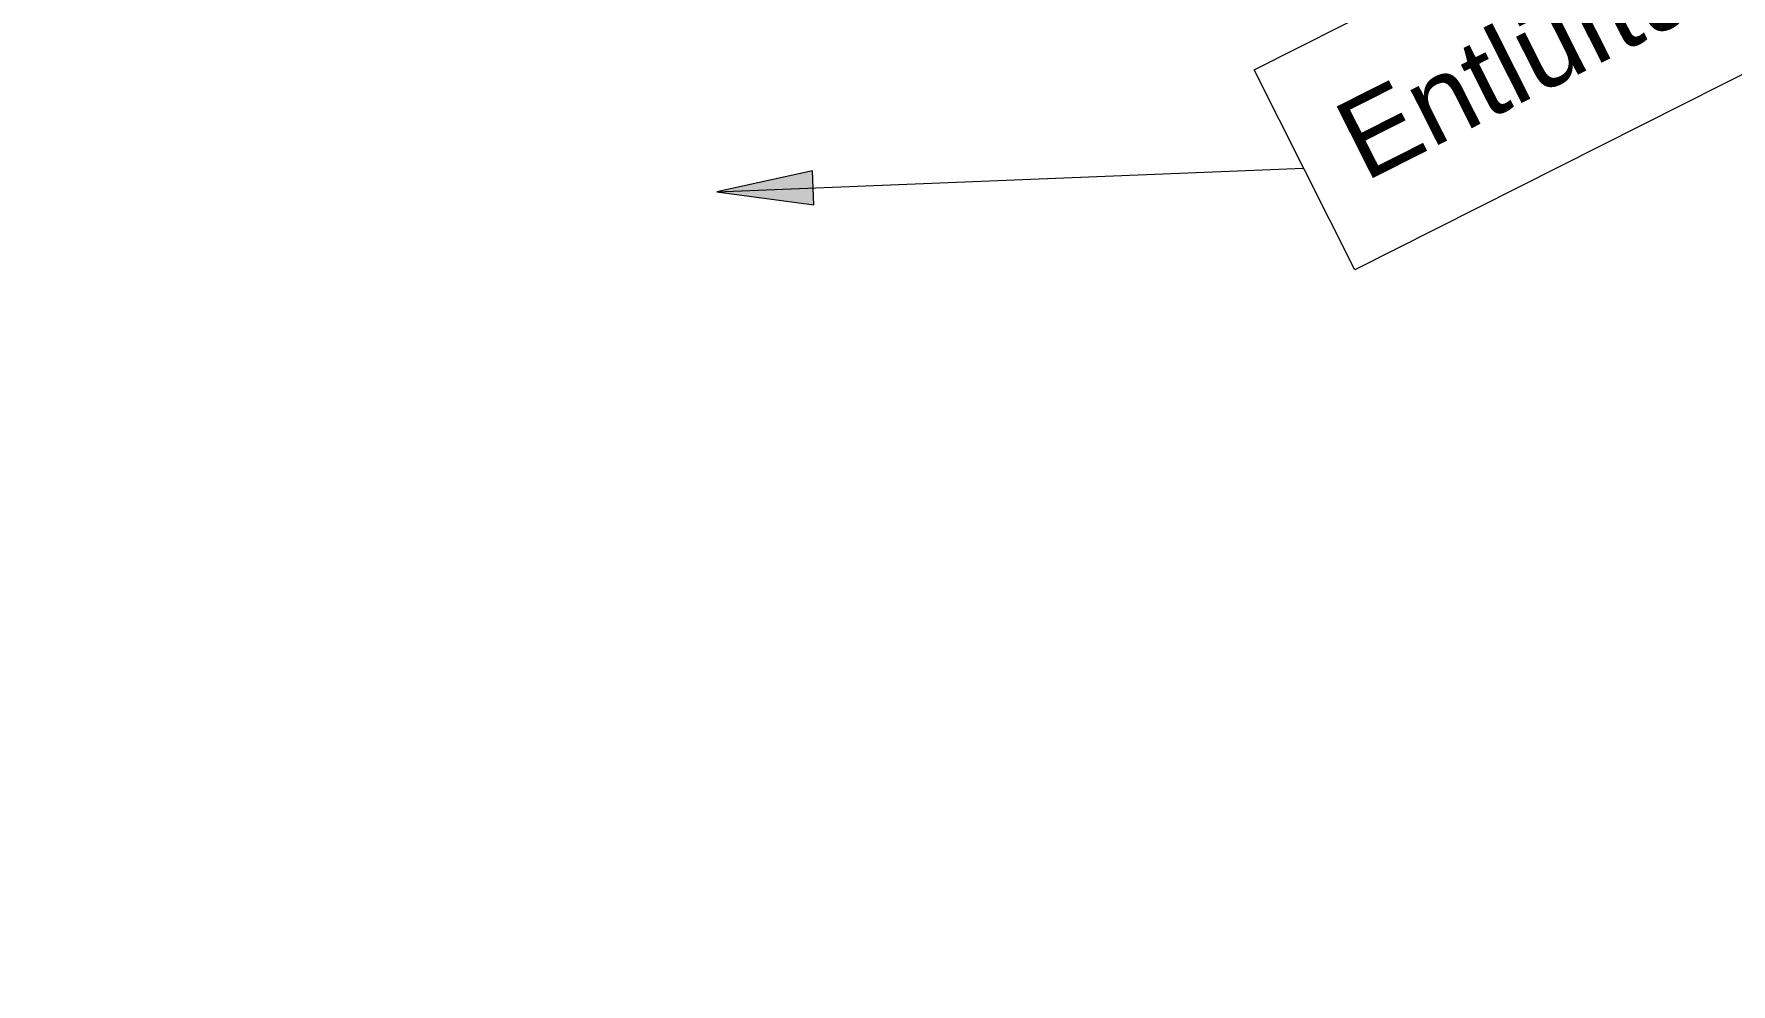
# Model space of a CAD drawing. Header units: metres. Extents: x 2682525 to 2683550, y 1250555 to 1251328.
# Drawn here: x 2683136.786 to 2683139.43, y 1250902.783 to 1250904.263 of the extents above; entities that cross this region are included whole.
import ezdxf

# ---------------------------------------------------------------- set-up
doc = ezdxf.new("R2010")
doc.units = ezdxf.units.M
doc.header["$PDMODE"] = 2
doc.header["$PDSIZE"] = -2
doc.linetypes.add('Verdeckt 0_75', pattern=[1.5, 0.75, -0.75])
for name, color, linetype, lineweight, true_color in [('2458 A U1_dwg-1', 9, 'Continuous', 18, 0x808080), ('_24_200 Materialien-Beton', 9, 'Continuous', 18, 0x808080), ('_24_200 Materialien-Daemmung H', 9, 'Continuous', 18, 0x808080), ('_24_300 Bauteile 3D-Wand Innen', 9, 'Continuous', 18, 0x808080), ('_24_Keine', 9, 'Continuous', 18, 0x808080), ('A-DETL-____-MBND-1', 7, 'Continuous', 18, 0xbf6000), ('A-DETL-____-MBND-3', 7, 'Verdeckt 0_75', 25, 0xbf6000), ('Bemassung', 9, 'Continuous', 18, 0x808080)]:
    doc.layers.add(name, color=color, linetype=linetype, lineweight=lineweight, true_color=true_color)
for name, color, linetype, lineweight in [('A-____-____-DIMS', 7, 'Continuous', 9), ('A-DETL-____-MBND', 7, 'Verdeckt 0_75', 18), ('A-DETL-____-MBND-2', 7, 'Verdeckt 0_75', 25), ('Bemassung-1', 7, 'Continuous', 18), ('G-____-____-DIMS', 7, 'Continuous', 9), ('G-____-____-TEXT', 7, 'Continuous', 9), ('P-PIPE-____-IDEN', 7, 'Continuous', 9)]:
    doc.layers.add(name, color=color, linetype=linetype, lineweight=lineweight)
doc.styles.add('Arial_29', font='arial.ttf', dxfattribs={"width": 0.9, "height": 124.9999999999999})
doc.styles.add('Arial_3', font='arial.ttf', dxfattribs={"height": 125})
doc.styles.add('Arial_31', font='arial.ttf', dxfattribs={"width": 0.9, "height": 200})
doc.styles.add('ISOCP_2', font='isocp___.ttf', dxfattribs={"height": 125.8608217592593})
doc.dimstyles.new('2_0_mm_-_Arial', dxfattribs={"dimscale": 304.8, "dimtxt": 204.051879991394, "dimasz": 0.2460629921259842, "dimexe": 0.3280839895013123, "dimexo": 0.3280840109072179, "dimgap": 0.08202099737532807, "dimtad": 1, "dimdec": 1, "dimlfac": 0.001, "dimrnd": 0.09999999999999999, "dimzin": 0, "dimdsep": 46, "dimtxsty": 'Arial_31', "dimblk1": 'OBLIQUE', "dimblk2": 'OBLIQUE', "dimsah": 1, "dimcen": 0.09, "dimdle": 0.3280839895013123, "dimazin": 0, "dimtfac": 1, "dimtdec": 4, "dimtix": 1, "dimtmove": 0, "dimatfit": 3, "dimfxl": 1, "dimtvp": 1, "dimtfill": 1, "dimtolj": 1, "dimtzin": 0, "dimarcsym": 2})
doc.dimstyles.new('2_0_mm_-_Arial_1', dxfattribs={"dimscale": 304.8, "dimtxt": 204.051879991394, "dimasz": 0.2460629921259842, "dimexe": 0.3280839895013123, "dimexo": 0.3280840109072179, "dimgap": 0.08202099737532807, "dimtad": 1, "dimdec": 1, "dimlfac": 0.001, "dimrnd": 0.09999999999999999, "dimzin": 0, "dimdsep": 46, "dimtxsty": 'Arial_31', "dimblk1": 'OBLIQUE', "dimblk2": 'OBLIQUE', "dimsah": 1, "dimcen": 0.09, "dimdle": 0.3280839895013123, "dimazin": 0, "dimtfac": 1, "dimtdec": 4, "dimtix": 1, "dimtmove": 2, "dimatfit": 3, "dimfxl": 1, "dimtvp": 1, "dimtfill": 1, "dimtolj": 1, "dimtzin": 0, "dimarcsym": 2})
pattern_1 = [(18.233, (0, 0), (18.77292067800844, -56.98752011815572), []), (288.233, (0, 0), (63.31313485127099, 20.85671487326738), [])]
pattern_2 = [(0, (0, 0), (0, -50), [])]

# ---------------------------------------------------------------- blocks, each defined once
blk = doc.blocks.new('2458 A U1_dwg_VW_SLASH-9045485-U01 Bodenplatte')
at = {"layer": 'Bemassung'}
for p, q in [((500.0534143197685, 500.0534143197683), (-500.0534143197683, -500.0534143197685)), ((890.9383564621788, 0), (-999.9999999999999, 0))]:
    blk.add_line(p, q, dxfattribs=at)
blk = doc.blocks.new('2458 A U1_dwg-9041719-U01 Bodenplatte')
at = {"layer": '_24_200 Materialien-Beton'}
h = blk.add_hatch(dxfattribs=at)
h.set_pattern_fill('FP_1', color=256, style=0, pattern_type=2)
h.set_pattern_definition(pattern_1)
h.paths.add_polyline_path([(-19598.89012033912, -22160.57036004064), (-19598.89012033912, -19451.89133933163), (-19848.89012033911, -19451.89133933163), (-19848.89012033911, -22160.57036004064)])
h = blk.add_hatch(dxfattribs=at)
h.set_pattern_fill('FP_1', color=256, style=0, pattern_type=2)
h.set_pattern_definition(pattern_1)
h.paths.add_polyline_path([(-19598.89012033912, -22160.57036004064), (-19598.89012033912, -19451.89133933163), (-19848.89012033911, -19451.89133933163), (-19848.89012033911, -22160.57036004064)])
h = blk.add_hatch(dxfattribs=at)
h.set_pattern_fill('FP_1', color=256, style=0, pattern_type=2)
h.set_pattern_definition(pattern_1)
h.paths.add_polyline_path([(-19848.89012033911, -20535.46579664229), (-19848.89012033911, -20285.46579664229), (-21286.1788900316, -20285.46579664229), (-21536.1788900316, -20535.46579664228), (-19996.145965765, -20535.46579664229)])
h.paths.add_polyline_path([(-21712.95558532821, -20535.46579664228), (-21462.95558532823, -20285.46579664229), (-24054.01496714392, -20285.46579664228), (-24054.01496714392, -20535.46579664227), (-21991.62257390573, -20535.46579664228)])
h = blk.add_hatch(dxfattribs=at)
h.set_pattern_fill('FP_1', color=256, style=0, pattern_type=2)
h.set_pattern_definition(pattern_1)
h.paths.add_polyline_path([(-19848.89012033911, -20535.46579664229), (-19848.89012033911, -20285.46579664229), (-21286.1788900316, -20285.46579664229), (-21536.1788900316, -20535.46579664228), (-19996.145965765, -20535.46579664229)])
h.paths.add_polyline_path([(-21991.62257390573, -20535.46579664228), (-21712.95558532821, -20535.46579664228), (-21462.95558532823, -20285.46579664229), (-24054.01496714392, -20285.46579664228), (-24054.01496714392, -20535.46579664227), (-22490.48717840575, -20535.46579664227)])
at = {"layer": '_24_200 Materialien-Daemmung H'}
h = blk.add_hatch(dxfattribs=at)
h.set_pattern_fill('FP_11', color=256, style=0, pattern_type=2)
h.set_pattern_definition(pattern_2)
h.paths.add_polyline_path([(-19848.89012033911, -20285.4657966423), (-19848.89012033911, -19451.89133933163), (-20038.89012033911, -19451.89133933163), (-20038.89012033911, -20285.46579664229), (-19996.145965765, -20285.46579664229)])
h = blk.add_hatch(dxfattribs=at)
h.set_pattern_fill('FP_11', color=256, style=0, pattern_type=2)
h.set_pattern_definition(pattern_2)
h.paths.add_polyline_path([(-19848.89012033911, -20285.4657966423), (-19848.89012033911, -19451.89133933163), (-20038.89012033911, -19451.89133933163), (-20038.89012033911, -20285.46579664229), (-19996.145965765, -20285.46579664229)])
h = blk.add_hatch(dxfattribs=at)
h.set_pattern_fill('FP_11', color=256, style=0, pattern_type=2)
h.set_pattern_definition(pattern_2)
h.paths.add_polyline_path([(-19996.145965765, -22160.57036004064), (-19848.89012033911, -22160.57036004064), (-19848.89012033911, -20535.46579664229), (-20038.89012033911, -20535.46579664227), (-20038.89012033912, -22160.57036004064)])
h = blk.add_hatch(dxfattribs=at)
h.set_pattern_fill('FP_11', color=256, style=0, pattern_type=2)
h.set_pattern_definition(pattern_2)
h.paths.add_polyline_path([(-19996.145965765, -22160.57036004064), (-19848.89012033911, -22160.57036004064), (-19848.89012033911, -20535.46579664229), (-20038.89012033911, -20535.46579664227), (-20038.89012033912, -22160.57036004064)])
at = {"layer": '_24_200 Materialien-Beton', "flags": 128}
for points in [[(-19848.89012033911, -22160.57036004064), (-19848.89012033911, -20535.46579664229), (-19848.89012033911, -20285.46579664229), (-19848.89012033911, -19451.89133933163), (-19848.89012033911, -19351.47727060682), (-19848.89012033911, -19451.89133933163), (-19848.89012033911, -20285.46579664229), (-19848.89012033911, -20535.46579664228), (-19848.89012033911, -20285.46579664229), (-20038.89012033912, -20285.46579664229), (-21286.17889003164, -20285.46579664229)], [(-21286.17889003164, -20285.46579664229), (-20038.89012033912, -20285.46579664229), (-19848.89012033911, -20285.46579664229), (-19848.89012033911, -20535.46579664228), (-19848.89012033911, -22160.57036004064)], [(-23114.01496714837, -20697.07744892974), (-23114.01496714837, -20535.46579664228), (-21712.95558532825, -20535.46579664228)], [(-21712.95558532825, -20535.46579664228), (-23114.01496714835, -20535.46579664228), (-23114.01496714835, -20697.07744892973)]]:
    blk.add_lwpolyline(points, dxfattribs=at)
for points in [[(-19598.89012033909, -22160.57036004062), (-19598.89012033909, -19451.89133933161), (-19598.89012033909, -19351.4772706068), (-19598.89012033909, -19451.89133933161)], [(-21462.95558532827, -20285.46579664229), (-24054.01496714392, -20285.46579664229)], [(-21536.17889003161, -20535.46579664228), (-20038.89012033912, -20535.46579664228), (-19848.89012033911, -20535.46579664228), (-20038.89012033912, -20535.46579664228)]]:
    blk.add_lwpolyline(points, close=True, dxfattribs=at)
at = {"layer": '_24_200 Materialien-Daemmung H', "flags": 128}
for points in [[(-20038.89012033909, -20285.46579664227), (-20038.89012033909, -19451.8913393316), (-20038.89012033909, -19351.4772706068), (-20038.89012033909, -19451.8913393316)], [(-19848.89012033909, -20285.46579664227), (-19848.89012033909, -19451.89133933161), (-19848.89012033909, -19351.4772706068), (-19848.89012033909, -19451.89133933161)], [(-20038.8901203391, -22160.57036004061), (-20038.8901203391, -20535.46579664227)], [(-19848.89012033909, -22160.57036004062), (-19848.89012033909, -20535.46579664227)]]:
    blk.add_lwpolyline(points, close=True, dxfattribs=at)
at = {"layer": '_24_300 Bauteile 3D-Wand Innen'}
blk.add_line((-21286.17889003164, -20285.46579664229), (-20038.89012033912, -20285.46579664229), dxfattribs=at)
at = {"layer": '_24_300 Bauteile 3D-Wand Innen', "flags": 128}
for points in [[(-20038.89012033912, -20285.46579664229), (-20038.89012033912, -19451.89133933163), (-20038.89012033912, -19351.47727060682), (-20038.89012033912, -19451.89133933163), (-20038.89012033912, -20285.46579664229), (-21286.17889003164, -20285.46579664229)], [(-23114.01496714835, -20697.07744892973), (-23114.01496714835, -20535.46579664228), (-21712.95558532825, -20535.46579664228)], [(-21712.95558532825, -20535.46579664228), (-23114.01496714835, -20535.46579664228), (-23114.01496714835, -20697.07744892973)]]:
    blk.add_lwpolyline(points, dxfattribs=at)
for points in [[(-19598.89012033909, -22160.57036004062), (-19598.89012033909, -19451.89133933161), (-19598.89012033909, -19351.4772706068), (-19598.89012033909, -19451.89133933161)], [(-21462.95558532825, -20285.46579664229), (-24054.01496714392, -20285.46579664229)], [(-21536.17889003161, -20535.46579664228), (-20038.89012033912, -20535.46579664228)], [(-20038.8901203391, -22160.57036004061), (-20038.8901203391, -20535.46579664227)]]:
    blk.add_lwpolyline(points, close=True, dxfattribs=at)
at = {"layer": '_24_Keine', "flags": 128}
blk.add_lwpolyline([(-19598.89012033909, -22060.98442876543), (-18623.89012040837, -19451.6843049692), (-17648.89012047764, -22060.98442876543)], dxfattribs=at)
blk.add_lwpolyline([(-19598.89012033909, -22060.98442876543), (-18623.89012040837, -19451.6843049692), (-17648.89012047764, -22060.98442876543)], dxfattribs=at)
at = {"layer": 'Bemassung', "flags": 128}
for points in [[(-20562.3962802546, -20006.22308269876), (-20562.3962802546, -19463.71848154432)], [(-20038.8901203391, -19688.68927957525), (-20038.8901203391, -20157.14214338822), (-20038.8901203391, -19688.68927957525), (-20038.8901203391, -20157.14214338822)], [(-20263.3725422141, -19788.68927957524), (-20151.1313312766, -19788.68927957524), (-23941.7737562064, -19788.68927957524), (-20151.1313312766, -19788.68927957524)], [(-20562.3962802546, -20131.22308269875), (-20562.3962802546, -20173.2245857048)], [(-20562.3962802546, -20131.22308269875), (-20562.3962802546, -20173.2245857048)], [(-20662.39628025455, -20285.46579664227), (-19851.8901203391, -20285.46579664227), (-20662.39628025455, -20285.46579664227), (-19851.8901203391, -20285.46579664227)], [(-20562.39628025457, -20285.46579664227), (-20562.39628025457, -20535.46579664227)], [(-20662.39628025455, -20535.46579664227), (-20223.18383500702, -20535.46579664227), (-20662.39628025455, -20535.46579664227), (-20223.18383500702, -20535.46579664227)], [(-20562.39628025457, -20647.70700757977), (-20562.39628025457, -22048.32914910312), (-20562.39628025457, -20647.70700757977), (-20562.39628025457, -20759.94821851727)], [(-19598.89012033909, -21440.46579666865), (-19598.89012033909, -21106.43654625747), (-19598.89012033909, -21440.46579666865), (-19598.89012033909, -21106.43654625747)], [(-20038.8901203391, -21440.46579666865), (-20038.8901203391, -21194.44622922793), (-20038.8901203391, -21440.46579666865), (-20038.8901203391, -21194.44622922793)], [(-19848.8901203391, -21440.46579666865), (-19848.8901203391, -21294.44622922794), (-19848.8901203391, -21440.46579666865), (-19848.8901203391, -21294.44622922794)], [(-20073.3725422141, -21340.46579666868), (-19961.1313312766, -21340.46579666868)], [(-19848.8901203391, -21340.46579666868), (-19598.89012033909, -21340.46579666868), (-19848.8901203391, -21340.46579666868), (-20038.8901203391, -21340.46579666868)], [(-19624.4076984641, -21340.46579666868), (-19736.6489094016, -21340.46579666868)], [(-17873.37254235266, -21340.46579666868), (-17761.13133141516, -21340.46579666868), (-19486.64890940159, -21340.46579666868), (-19374.4076984641, -21340.46579666868), (-19486.64890940159, -21340.46579666868), (-17761.13133141516, -21340.46579666868)]]:
    blk.add_lwpolyline(points, close=True, dxfattribs=at)
for points in [[(-20263.37254221413, -21340.46579666869), (-20151.13133127662, -21340.46579666869), (-21410.144788014, -21340.46579666869)], [(-21410.144788014, -21340.46579666869), (-20151.13133127662, -21340.46579666869), (-20263.37254221413, -21340.46579666869)]]:
    blk.add_lwpolyline(points, dxfattribs=at)
at = {"xscale": 0.1122412109375, "yscale": 0.1122412109375, "zscale": 0.1122412109375}
for p, rotation in [((-20562.39628025457, -20285.46579664227), 270), ((-20562.39628025457, -20285.46579664227), 270), ((-20562.39628025457, -20285.46579664227), 270), ((-20562.39628025457, -20285.46579664227), 270), ((-20562.39628025457, -20535.46579664227), 90), ((-20562.39628025457, -20535.46579664227), 90), ((-20562.39628025457, -20535.46579664227), 90), ((-20562.39628025457, -20535.46579664227), 90), ((-19848.8901203391, -21340.46579666868), 180), ((-19848.8901203391, -21340.46579666868), 180), ((-19598.89012033909, -21340.46579666868), 180), ((-19598.89012033909, -21340.46579666868), 180), ((-19598.89012033909, -21340.46579666868), 180), ((-19598.89012033909, -21340.46579666868), 180)]:
    blk.add_blockref('2458 A U1_dwg_VW_SLASH-9045485-U01 Bodenplatte', p, dxfattribs=dict(at, rotation=rotation))
for p in [(-20038.8901203391, -21340.46579666868), (-20038.8901203391, -21340.46579666868), (-20038.8901203391, -21340.46579666868), (-20038.8901203391, -21340.46579666868), (-19848.8901203391, -21340.46579666868), (-19848.8901203391, -21340.46579666868)]:
    blk.add_blockref('2458 A U1_dwg_VW_SLASH-9045485-U01 Bodenplatte', p, dxfattribs=at)
at = {"layer": 'Bemassung-1', "char_height": 125.8608217592593, "rotation": 90, "line_spacing_factor": 1.478621465017729, "style": 'ISOCP_2'}
for s, insert, width, attachment_point in [('5', (-20599.15850728626, -19930.66157988464), 118.4236817761332, 1), ('5', (-20599.15850728626, -19930.66157988464), 118.4236817761332, 1), ('93', (-20452.62055052369, -20147.44471592069), 236.8473635522664, 1), ('93', (-20452.62055052369, -20147.44471592069), 236.8473635522664, 1), ('25', (-20669.42955622229, -20410.46579664226), 236.8473635522664, 2), ('25', (-20669.42955622229, -20410.46579664226), 236.8473635522664, 2), ('5', (-20599.15850728625, -20984.4747018355), 118.4236817761332, 1), ('5', (-20599.15850728625, -20984.4747018355), 118.4236817761332, 1), ('1.62', (-20452.62055052369, -21325.27641109463), 372.1887141535614, 1), ('1.62', (-20452.62055052369, -21325.27641109463), 372.1887141535614, 1)]:
    blk.add_mtext(s, dxfattribs=dict(at, insert=insert, width=width, attachment_point=attachment_point))
at = {"layer": 'Bemassung-1', "char_height": 125.8608217592593, "attachment_point": 2, "line_spacing_factor": 1.478621465017729, "style": 'ISOCP_2'}
for s, insert, width in [('19', (-19943.8901203391, -21233.43252070096), 203.0120259019426), ('19', (-19943.8901203391, -21233.43252070096), 203.0120259019426), ('25', (-19723.8901203391, -21233.43252070096), 236.8473635522664), ('25', (-19723.8901203391, -21233.43252070096), 236.8473635522664)]:
    blk.add_mtext(s, dxfattribs=dict(at, insert=insert, width=width))
blk = doc.blocks.new('PE-HD_Bogen - Standard-V63-U01 Bodenplatte')
at = {"layer": 'A-DETL-____-MBND-3'}
for points in [[(-21131.90554811201, -20131.29702517402), (-21132.14927064805, -20123.1066367802), (-21132.73782661038, -20085.39872551564), (-21132.42437673081, -20024.89645546176), (-21132.167198835, -20006.30730523648), (-21164.14098239334, -20010.51662477304), (-21195.59273534076, -20023.92447898706), (-21220.6005078064, -20043.1137507603), (-21219.41837692152, -20044.75380501929), (-21208.54259812795, -20056.42565510818), (-21177.66487616351, -20087.83137359142), (-21138.77439663755, -20125.85085381747), (-21132.04734663506, -20131.22093900563)], [(-21131.52303029313, -20131.22093900563), (-21091.35214576843, -20131.22040904269), (-21091.82116611875, -20126.06976017258), (-21092.33162701703, -20106.64875437437), (-21092.58086741573, -20060.88940515723), (-21091.97661471856, -20014.59649496222), (-21091.97661471844, -20006.22522639189), (-21131.54373198023, -20006.22522639189), (-21131.86682731046, -20008.48876576361), (-21132.42437673081, -20024.89645546176), (-21132.76116935071, -20077.06559548285), (-21132.14927064805, -20123.1066367802), (-21131.69002336223, -20130.19175948483)], [(-21160.64254125382, -20159.92641622459), (-21132.51866695069, -20131.29702517402), (-21135.06581820058, -20129.22535275263), (-21146.05509266463, -20118.9338622586), (-21183.18239367627, -20082.28285793778), (-21215.30564847981, -20049.29424769012), (-21220.6005078064, -20043.1137507603), (-21249.00903598902, -20071.53226524455), (-21245.71003924483, -20075.50814916501), (-21232.3382647095, -20089.60182442585), (-21200.15775815042, -20122.13481013707), (-21166.99148040145, -20154.44156967611), (-21161.52828795794, -20159.26194593314)]]:
    blk.add_hatch(color=256, dxfattribs=at).paths.add_polyline_path(points)
at = {"layer": 'A-DETL-____-MBND-2'}
for p, q in [((-21091.35173968096, -20006.22308269876), (-21131.53338113668, -20006.22308269875)), ((-21220.609342778, -20043.11955409202), (-21249.02205393052, -20071.53226524456)), ((-21157.82452373638, -20068.72308269874), (-21204.82788010635, -20115.72643906869)), ((-21157.82452373638, -20068.72308269874), (-21091.35173968093, -20068.72308269874)), ((-21160.63370628221, -20159.92061289287), (-21132.22099512968, -20131.50790174033)), ((-21132.22099512967, -20131.50790174033), (-21131.90554811201, -20131.29702517403)), ((-21131.90554811201, -20131.29702517403), (-21131.53338113668, -20131.22308269875)), ((-21131.53338113668, -20131.22308269875), (-21091.35173968096, -20131.22308269876))]:
    blk.add_line(p, q, dxfattribs=at)
at = {"layer": 'A-DETL-____-MBND-2', "flags": 128}
for points in [[(-21131.53338113668, -20006.22308269875), (-21163.45113961291, -20010.33359674928), (-21179.74097715711, -20015.81208360989)], [(-21179.74097715711, -20015.81208360989), (-21207.6560786123, -20031.82422552743), (-21220.60934277801, -20043.11955409202)]]:
    blk.add_lwpolyline(points, dxfattribs=at)
at = {"layer": 'A-DETL-____-MBND-2'}
for centre, major_axis, ratio, start_param, end_param in [((-21091.35173968093, -20068.72308269874), (0, 62.500000000004), 0.01999600119960035, 0.008282425493716605, 3.149875079086415), ((-21091.35173968093, -20068.72308269874), (0, 62.50000000000039), 0.01999600119966019, 3.14987507908639, 6.291467732673278), ((-21204.82788010635, -20115.72643906869), (-44.19417382415765, 44.19417382416118), 0.01999600119962376, 6.274902881684272, 9.416495535272007), ((-21204.82788010635, -20115.72643906869), (-44.19417382415769, 44.19417382415754), 0.01999600119958307, 3.133310228090323, 6.274902881682174)]:
    blk.add_ellipse(centre, major_axis=major_axis, ratio=ratio, start_param=start_param, end_param=end_param, dxfattribs=at)
blk = doc.blocks.new('PE-HD_Bogen - Standard-8891860-U01 Bodenplatte')
at = {"layer": 'A-DETL-____-MBND-3'}
for points in [[(-115857.7261167822, -23118.71202723044), (-115854.4839618914, -23118.33486167882), (-115835.1819689694, -23117.76328991094), (-115795.2261167822, -23117.46227715548), (-115795.2261167822, -23076.66192157127), (-115849.3527045188, -23077.28679660875), (-115857.7261167822, -23077.91167164623), (-115857.7261167822, -23118.38856810943)], [(-115732.7261167822, -23118.71202723044), (-115733.0767554525, -23077.85841499407), (-115734.8557526392, -23077.58821252521), (-115751.0319429581, -23077.02796489343), (-115795.2261167822, -23076.66192157127), (-115794.9244287137, -23117.46307135641), (-115741.0995290457, -23118.08715219296), (-115732.9256165178, -23118.6817262713)], [(-115857.7261167822, -23162.34356175962), (-115855.5964809253, -23150.90526789136), (-115849.3527045188, -23140.24647484754), (-115839.4202906064, -23131.09356175962), (-115824.5981658252, -23123.52024542804), (-115811.4023071011, -23119.65526789135), (-115795.2261167822, -23117.83418286759), (-115795.2261167822, -23117.46227715548), (-115849.3527045188, -23118.08715219296), (-115857.7261167822, -23118.71202723044), (-115857.5954848082, -23152.92626210179)], [(-115857.7261167822, -23191.19953933277), (-115854.8248238856, -23178.44394449932), (-115849.3527045188, -23169.10245242069), (-115839.4202906064, -23159.94953933277), (-115826.4761167822, -23152.92626210178), (-115811.4023071011, -23148.51124546451), (-115795.2261167822, -23147.00536550862), (-115795.52780485, -23118.17747279385), (-115811.4023071011, -23119.65526789135), (-115826.4761167822, -23124.07028452863), (-115839.4202906064, -23131.09356175962), (-115849.3527045188, -23140.24647484754), (-115855.5964809253, -23150.90526789136), (-115857.7261167822, -23162.34356175962), (-115857.7261167822, -23183.39676127737)], [(-115732.7261167822, -23162.34356175962), (-115732.7261167822, -23118.71202723044), (-115734.8557526392, -23118.38856810941), (-115755.270264552, -23117.7632899116), (-115795.2261167822, -23117.50486135663), (-115795.2261167822, -23118.14938793546), (-115779.0231565194, -23119.66310862641), (-115763.9761167822, -23124.07028452863), (-115751.0319429581, -23131.09356175962), (-115741.0995290457, -23140.24647484754), (-115734.8557526392, -23150.90526789136)], [(-115732.7261167822, -23191.19953933276), (-115732.9015540192, -23161.40128673857), (-115734.8557526392, -23150.90526789136), (-115741.0995290457, -23140.24647484754), (-115751.0319429581, -23131.09356175962), (-115763.9761167822, -23124.07028452863), (-115781.6748455078, -23119.41090794647), (-115795.2261167822, -23118.14938793546), (-115795.2261167822, -23147.00536550862), (-115779.0231565194, -23148.51908619956), (-115763.9761167822, -23152.92626210178), (-115751.0319429581, -23159.94953933277), (-115741.0995290457, -23169.10245242069), (-115734.8215503138, -23179.94494646996)]]:
    blk.add_hatch(color=256, dxfattribs=at).paths.add_polyline_path(points)
at = {"layer": 'A-DETL-____-MBND-2'}
for p, q in [((-115857.7261167822, -23077.91167164623), (-115857.7261167822, -23118.71202723044)), ((-115795.2261167821, -23144.26867144041), (-115795.2261167821, -23077.91167164622)), ((-115732.7261167822, -23118.71202723044), (-115732.7261167822, -23077.91167164623)), ((-115795.2261167821, -23144.26867144041), (-115795.2261167821, -23191.19953933275)), ((-115857.7261167822, -23162.34356175962), (-115857.7261167822, -23191.19953933278)), ((-115732.7261167822, -23191.19953933277), (-115732.7261167822, -23162.34356175962))]:
    blk.add_line(p, q, dxfattribs=at)
at = {"layer": 'A-DETL-____-MBND-2', "flags": 128}
for points in [[(-115857.7261167822, -23162.34356175962), (-115857.7261167822, -23143.60108873442), (-115857.7261167822, -23121.49003060465), (-115857.7261167822, -23118.71202723044)], [(-115732.7261167822, -23118.71202723044), (-115732.7261167822, -23141.0430616328), (-115732.7261167822, -23160.33491937035), (-115732.7261167822, -23162.34356175962)]]:
    blk.add_lwpolyline(points, dxfattribs=at)
at = {"layer": 'A-DETL-____-MBND-2'}
for centre, ratio, start_param, end_param in [((-115795.2261167821, -23077.91167164622), 0.01999600119952811, 1.570796326794897, 4.712388980384683), ((-115795.2261167821, -23077.91167164622), 0.01999600119958632, 4.712388980384683, 7.853981633974483), ((-115795.2261167821, -23191.19953933275), 0.7071067811864777, 1.570796326794897, 4.712388980384683), ((-115795.2261167821, -23191.19953933275), 0.7071067811863613, 4.712388980384683, 7.853981633974483)]:
    blk.add_ellipse(centre, major_axis=(62.5, 0), ratio=ratio, start_param=start_param, end_param=end_param, dxfattribs=at)
blk = doc.blocks.new('PE-HD_Bogen - Standard-V27-U01 Bodenplatte')
at = {"layer": 'A-DETL-____-MBND-3'}
for points in [[(-78764.21109640122, -27957.93567510608), (-78762.32552794788, -27940.46314716999), (-78758.29019980798, -27926.68567510609), (-78750.5771969113, -27912.99303565884), (-78742.11400948899, -27903.80908736956), (-78731.45521644512, -27897.56531096302), (-78720.01692257679, -27895.43567510609), (-78748.43166283132, -27895.43567510609), (-78759.86995669968, -27897.56531096302), (-78771.28926875327, -27904.63437539756), (-78779.68166283153, -27913.74150128193), (-78786.70494006257, -27926.68567510609), (-78791.11995669987, -27941.75948478718), (-78792.62583665574, -27957.93567510608)], [(-78731.45521644507, -28020.43567510608), (-78720.99709181752, -28020.25318254338), (-78732.66820318239, -28017.59548806943), (-78742.11400948899, -28012.06226284262), (-78751.26692257696, -28002.12984893024), (-78758.29019980798, -27989.18567510609), (-78762.82499181615, -27972.82523617772), (-78764.21109640122, -27957.93567510608), (-78792.62583665574, -27957.93567510608), (-78790.50513323498, -27976.21100403725), (-78786.70494006257, -27989.18567510609), (-78779.68166283153, -28002.12984893024), (-78770.52874974352, -28012.06226284262), (-78759.85717266628, -28018.30841944118), (-78745.61237700653, -28020.43567510608), (-78732.66820318237, -28020.43567510608)], [(-78701.41820318237, -28020.43567510608), (-78717.59439350132, -28018.30603924915), (-78732.66820318242, -28012.06226284262), (-78745.61237700652, -28002.12984893024), (-78755.54479091892, -27989.18567510609), (-78761.964009784, -27972.82523617772), (-78763.91820318266, -27961.08193947328), (-78762.70521644532, -27974.11186542499), (-78758.29019980798, -27989.18567510609), (-78750.57719695481, -28002.87831450614), (-78742.11400948899, -28012.06226284262), (-78729.96718929199, -28018.58308720909), (-78717.59439350132, -28020.36952312541), (-78707.96670999477, -28020.25318254338)]]:
    blk.add_hatch(color=256, dxfattribs=at).paths.add_polyline_path(points)
h = blk.add_hatch(color=256, dxfattribs=at)
h.paths.add_polyline_path([(-78763.99432364985, -27957.93567510608), (-78761.78856732546, -27941.75948478718), (-78755.54479091892, -27926.68567510609), (-78745.61237700652, -27913.74150128193), (-78731.45521644512, -27903.306651812), (-78717.59439350132, -27897.56531096302), (-78701.41820318237, -27895.43567510609), (-78724.40732639164, -27896.25310133225), (-78732.66820318239, -27898.27586214274), (-78742.11400948899, -27903.80908736956), (-78751.26692257696, -27913.74150128193), (-78758.29019980798, -27926.68567510609), (-78762.70521644532, -27941.75948478718), (-78764.21109640122, -27957.93567510608)])
h.paths.add_polyline_path([(-78685.24201286348, -27897.56531096302), (-78691.59001680005, -27896.42557473097), (-78701.41820318237, -27895.43567510609)])
at = {"layer": 'A-DETL-____-MBND-2'}
for p, q in [((-78720.01692257685, -27895.43567510609), (-78748.43166283141, -27895.43567510609)), ((-78701.41820318213, -27957.93567510606), (-78748.43166283122, -27957.93567510606)), ((-78748.43166283141, -28020.43567510608), (-78720.01692257685, -28020.43567510608))]:
    blk.add_line(p, q, dxfattribs=at)
at = {"layer": 'A-DETL-____-MBND-2', "flags": 128}
for points in [[(-78763.9182031824, -27957.93567510608), (-78759.83032672094, -27935.70340523273), (-78748.10144082332, -27916.37938408579), (-78730.26582506028, -27902.4914264233), (-78708.65659283506, -27895.85624441249), (-78701.4182031824, -27895.43567510609)], [(-78720.01692257689, -27895.43567510609), (-78707.05658562828, -27895.43567510609), (-78701.54734454596, -27895.43567510609), (-78701.41820318237, -27895.43567510609)], [(-78701.4182031824, -27895.43567510609), (-78679.18593330916, -27899.52355156757), (-78659.86191216226, -27911.25243746519), (-78645.97395449968, -27929.08805322834), (-78639.33877248893, -27950.69728545371), (-78638.91820318253, -27957.93567510608)], [(-78701.4182031824, -28020.43567510608), (-78723.6504730559, -28016.3477986446), (-78742.97449420278, -28004.61891274698), (-78756.86245186518, -27986.78329698383), (-78763.497633876, -27965.17406475846), (-78763.9182031824, -27957.93567510608)], [(-78638.91820318253, -27957.93567510608), (-78643.00607964396, -27980.16794497945), (-78654.73496554159, -27999.49196612638), (-78672.57058130478, -28013.37992378887), (-78694.1798135303, -28020.01510579968), (-78701.4182031824, -28020.43567510608)], [(-78701.41820318237, -28020.43567510608), (-78705.50679081182, -28020.43567510608), (-78717.24604822554, -28020.43567510608), (-78720.01692257689, -28020.43567510608)]]:
    blk.add_lwpolyline(points, dxfattribs=at)
at = {"layer": 'A-DETL-____-MBND-2'}
for radius, start, end in [(62.5, 0, 180), (62.50000000001455, 180, 0)]:
    blk.add_arc((-78701.41820318253, -27957.93567510606), radius, start, end, dxfattribs=at)
for major_axis, ratio, start_param, end_param in [((0, 62.49999999999635), 0.7071067811910009, 4.712388980384685, 7.853981633974485), ((0, 62.5), 0.7071067811909597, 1.570796326794898, 4.712388980384685)]:
    blk.add_ellipse((-78748.43166283122, -27957.93567510606), major_axis=major_axis, ratio=ratio, start_param=start_param, end_param=end_param, dxfattribs=at)
blk = doc.blocks.new('_Oblique')
at = {"color": 0, "linetype": 'ByBlock', "lineweight": -2}
blk.add_line((-0.5, -0.5), (0.5, 0.5), dxfattribs=at)
blk = doc.blocks.new('*D1807')
at = {"layer": 'A-____-____-DIMS', "color": 0, "lineweight": -2, "transparency": 16777216}
for p, q in [((2683068.897622096, 1250867.009540824), (2683135.861756529, 1250900.785341326)), ((2683053.688199543, 1250859.338114525), (2683068.897622096, 1250867.009540824)), ((2683053.688199543, 1250859.338114525), (2682986.72406511, 1250825.562314023)), ((2683113.74310552, 1250778.098576879), (2683113.932022766, 1250777.724028246)), ((2683098.698719751, 1250770.099947516), (2683098.722600213, 1250770.052601948))]:
    blk.add_line(p, q, dxfattribs=at)
at = {"layer": 'A-____-____-DIMS', "color": 0, "lineweight": -2, "transparency": 16777216, "xscale": 74.99999999999999, "yscale": 74.99999999999999, "zscale": 74.99999999999999}
for p, rotation in [((2683068.897622096, 1250867.009540824), 206.7657572042305), ((2683053.688199543, 1250859.338114525), 26.76575720423048)]:
    blk.add_blockref('_Oblique', p, dxfattribs=dict(at, rotation=rotation))
at = {"layer": 'A-____-____-DIMS', "color": 0, "transparency": 16777216, "insert": (2683004.047613651, 1250976.668747653), "char_height": 200, "width": 911.641014607705, "attachment_point": 5, "rotation": 26.76575720423047, "style": 'Arial_31', "bg_fill": 3, "box_fill_scale": 1.1, "bg_fill_color": 256, "bg_fill_true_color": 13158600, "bg_fill_transparency": 0}
blk.add_mtext('\\A1;0.0', dxfattribs=at)
at = {"layer": 'Defpoints', "color": 0, "transparency": 16777216}
for p in [(2683068.708701911, 1250867.384095282), (2683068.897622096, 1250867.009540824), (2683053.664316143, 1250859.385465919)]:
    blk.add_point(p, dxfattribs=at)
blk = doc.blocks.new('*D1808')
at = {"layer": 'A-____-____-DIMS', "color": 0, "lineweight": -2, "transparency": 16777216}
for p, q in [((2683101.306229421, 1250883.356000871), (2683168.270363854, 1250917.131801374)), ((2683068.897622741, 1250867.009539544), (2683001.933488308, 1250833.233739042)), ((2683146.196746825, 1250794.355752247), (2683146.340630091, 1250794.070488293)), ((2683113.74310552, 1250778.098576879), (2683113.932023411, 1250777.724026967))]:
    blk.add_line(p, q, dxfattribs=at)
at = {"layer": 'A-____-____-DIMS', "color": 0, "transparency": 16777216, "insert": (2682617.72699169, 1250788.948338999), "char_height": 200, "width": 911.641014607705, "attachment_point": 1, "rotation": 26.76575720423047, "line_spacing_factor": 0.9417779076525878, "style": 'Arial_31', "bg_fill": 3, "box_fill_scale": 1.1, "bg_fill_color": 256, "bg_fill_true_color": 13158600, "bg_fill_transparency": 0}
blk.add_mtext('\\A1;0.0', dxfattribs=at)
at = {"layer": 'A-____-____-DIMS', "color": 0, "lineweight": -2, "transparency": 16777216}
blk.add_line((2683068.897622741, 1250867.009539544), (2683101.306229421, 1250883.356000871), dxfattribs=at)
at = {"layer": 'Defpoints', "color": 0, "transparency": 16777216}
for p in [(2683101.162343216, 1250883.641270651), (2683101.306229421, 1250883.356000871), (2683068.708701911, 1250867.384095282)]:
    blk.add_point(p, dxfattribs=at)
at = {"layer": 'A-____-____-DIMS', "color": 0, "lineweight": -2, "transparency": 16777216, "xscale": 74.99999999999999, "yscale": 74.99999999999999, "zscale": 74.99999999999999}
for p, rotation in [((2683101.306229421, 1250883.356000871), 206.7657572042305), ((2683068.897622741, 1250867.009539544), 26.76575720423048)]:
    blk.add_blockref('_Oblique', p, dxfattribs=dict(at, rotation=rotation))
blk = doc.blocks.new('*D1809')
at = {"layer": 'A-____-____-DIMS', "color": 0, "lineweight": -2, "transparency": 16777216}
for p, q in [((2683132.910514814, 1250899.296771893), (2683199.874649247, 1250933.072572396)), ((2683101.30623005, 1250883.355999624), (2683132.910514814, 1250899.296771893)), ((2683101.30623005, 1250883.355999624), (2683034.342095617, 1250849.580199121)), ((2683177.801724807, 1250810.295150137), (2683177.944915484, 1250810.011259315)), ((2683146.196746825, 1250794.355752247), (2683146.34063072, 1250794.070487046))]:
    blk.add_line(p, q, dxfattribs=at)
at = {"layer": 'A-____-____-DIMS', "color": 0, "lineweight": -2, "transparency": 16777216, "xscale": 74.99999999999999, "yscale": 74.99999999999999, "zscale": 74.99999999999999}
for p, rotation in [((2683132.910514814, 1250899.296771893), 206.7657572042305), ((2683101.30623005, 1250883.355999624), 26.76575720423048)]:
    blk.add_blockref('_Oblique', p, dxfattribs=dict(at, rotation=rotation))
at = {"layer": 'A-____-____-DIMS', "color": 0, "transparency": 16777216, "insert": (2683059.863075263, 1251004.821305737), "char_height": 200, "width": 911.641014607705, "attachment_point": 5, "rotation": 26.76575720423047, "style": 'Arial_31', "bg_fill": 3, "box_fill_scale": 1.1, "bg_fill_color": 256, "bg_fill_true_color": 13158600, "bg_fill_transparency": 0}
blk.add_mtext('\\A1;0.0', dxfattribs=at)
at = {"layer": 'Defpoints', "color": 0, "transparency": 16777216}
for p in [(2683132.767321199, 1250899.58066854), (2683132.910514814, 1250899.296771893), (2683101.162343216, 1250883.641270651)]:
    blk.add_point(p, dxfattribs=at)

msp = doc.modelspace()

# ---------------------------------------------------------------- hatches: boundary and pattern name
at = {"layer": 'A-DETL-____-MBND-1'}
for points in [[(2683137.884598606, 1250903.959667304), (2683137.898082532, 1250903.96885361), (2683137.908729414, 1250903.981216798), (2683137.915813683, 1250903.995914335), (2683137.918852559, 1250904.01194461), (2683137.917638948, 1250904.028215186), (2683137.912255554, 1250904.043617249), (2683137.903069248, 1250904.057101175), (2683137.890706061, 1250904.067748056), (2683137.876008524, 1250904.074832326), (2683137.858607722, 1250904.077768975), (2683137.843707673, 1250904.076657591), (2683137.82830561, 1250904.071274197), (2683137.814821684, 1250904.062087891), (2683137.804174802, 1250904.049724704), (2683137.797090533, 1250904.035027166), (2683137.794051656, 1250904.018996891), (2683137.795265268, 1250904.002726316), (2683137.800648661, 1250903.987324252), (2683137.809834968, 1250903.973840326), (2683137.822198155, 1250903.963193445), (2683137.836895692, 1250903.956109175), (2683137.852925967, 1250903.953070299), (2683137.869196543, 1250903.954283911)], [(2683137.775016903, 1250903.974395943), (2683137.769076586, 1250903.989517102), (2683137.766230157, 1250904.004964106), (2683137.766671596, 1250904.019684269), (2683137.770370819, 1250904.032674435), (2683137.77707573, 1250904.043049346), (2683137.786329401, 1250904.050101969), (2683137.713109296, 1250904.013170746), (2683137.703855625, 1250904.006118123), (2683137.697150714, 1250903.995743212), (2683137.693451492, 1250903.982753046), (2683137.693010053, 1250903.968032883), (2683137.695856482, 1250903.952585878), (2683137.701796799, 1250903.93746472), (2683137.771862639, 1250903.972804975)], [(2683137.842622397, 1250903.938495076), (2683137.831450589, 1250903.935245366), (2683137.819121983, 1250903.93602003), (2683137.806476755, 1250903.940766278), (2683137.794376655, 1250903.94916066), (2683137.783646286, 1250903.960631112), (2683137.775016903, 1250903.974395943), (2683137.701796799, 1250903.93746472), (2683137.710426182, 1250903.923699889), (2683137.721156551, 1250903.912229436), (2683137.733256651, 1250903.903835055), (2683137.745901879, 1250903.899088807), (2683137.758230485, 1250903.898314143), (2683137.769402293, 1250903.901563853), (2683137.830696616, 1250903.932479875)], [(2683137.809834968, 1250903.973840326), (2683137.800648661, 1250903.987324252), (2683137.800900061, 1250903.986825826), (2683137.805989158, 1250903.979429614)], [(2683137.34965803, 1250903.759850721), (2683137.638990293, 1250903.905785974), (2683137.615172634, 1250903.954394585), (2683137.611401718, 1250903.961870829), (2683137.322648826, 1250903.816151476), (2683137.324608998, 1250903.811224782), (2683137.332997168, 1250903.793468026), (2683137.346148593, 1250903.766854348)], [(2683137.465944706, 1250903.74850398), (2683137.668252637, 1250903.850545345), (2683137.667004766, 1250903.852301133), (2683137.659219697, 1250903.866491824), (2683137.638990293, 1250903.905785974), (2683137.349892125, 1250903.759389626), (2683137.374718334, 1250903.71158108), (2683137.378920374, 1250903.704610092)], [(2683136.858970398, 1250902.417809671), (2683137.269741109, 1250903.666318074), (2683137.21877839, 1250903.68377485), (2683137.211262223, 1250903.68689947), (2683136.800109236, 1250902.438497668), (2683136.804747538, 1250902.436494738), (2683136.823033597, 1250902.429933026), (2683136.858724915, 1250902.417891261)], [(2683136.918723023, 1250902.399440249), (2683137.329980098, 1250903.647777478), (2683137.321836905, 1250903.649813205), (2683137.285133727, 1250903.661289055), (2683137.270232748, 1250903.66615606), (2683136.858970398, 1250902.417809671), (2683136.910574555, 1250902.401466815), (2683136.918712206, 1250902.399442079)]]:
    msp.add_hatch(color=256, dxfattribs=at).paths.add_polyline_path(points)
at = {"layer": 'G-____-____-DIMS'}
msp.add_hatch(color=256, dxfattribs=at).paths.add_polyline_path([(2683137.594640745, 1250903.883416666), (2683137.629510403, 1250904.03168554), (2683137.576696564, 1250904.034669958)])

# ---------------------------------------------------------------- linework, layer by layer
at = {"layer": 'A-DETL-____-MBND'}
msp.add_open_spline([(2683066.009390901, 1250869.679863096), (2683066.288205003, 1250869.551325586), (2683067.039320472, 1250869.18605556), (2683068.808618498, 1250868.554809036), (2683071.657237757, 1250869.494124548), (2683074.467321273, 1250871.018365242), (2683078.195421315, 1250872.859749516), (2683083.158512379, 1250875.383371573), (2683088.800458998, 1250878.256991499), (2683094.67246607, 1250881.112386641), (2683097.951854891, 1250882.94699488), (2683100.081408632, 1250883.879558791), (2683100.187642982, 1250884.43076455), (2683100.919117485, 1250885.016465895), (2683101.844521929, 1250884.711114088), (2683103.967648854, 1250886.004076284), (2683109.204590926, 1250888.417601884), (2683115.754953569, 1250891.836530144), (2683122.446522959, 1250895.24131188), (2683126.497124689, 1250897.270196159), (2683129.520615935, 1250898.811156605), (2683132.804656584, 1250900.260438276), (2683134.067093911, 1250906.573856538), (2683135.558020153, 1250913.796773206), (2683138.657477513, 1250918.602886364), (2683139.889302063, 1250920.906158589)], degree=3, knots=[0, 0, 0, 0, 3.021816965252346, 8.2668153199768, 17.95102877688316, 30.86478291184385, 40.23480069127133, 58.74610483870741, 85.71719350426484, 102.6006594184549, 122.8063238274784, 123.1988405673681, 125.0105717409506, 127.673553189531, 131.444065486728, 133.3966811922206, 151.4499517304334, 188.9907190902837, 205.6325642785124, 225.4757952452216, 233.4027051389572, 239.3167187433414, 259.753894699282, 288.8823652494151, 314.5908583427087, 314.5908583427087, 314.5908583427087, 314.5908583427087], dxfattribs=at)
at = {"layer": 'A-DETL-____-MBND-2'}
for p, q in [((2683137.912745105, 1250903.903863858), (2683137.800159112, 1250904.127077644)), ((2683137.744845215, 1250903.959177754), (2683137.968059001, 1250904.071763747)), ((2683137.786329401, 1250904.050101969), (2683137.713109296, 1250904.013170746)), ((2683137.839846146, 1250904.007094929), (2683137.814475899, 1250903.994298523)), ((2683137.856452108, 1250904.015470751), (2683137.839846146, 1250904.007094929)), ((2683137.741255795, 1250903.957367299), (2683137.814475899, 1250903.994298523)), ((2683137.741255795, 1250903.957367299), (2683137.814475899, 1250903.994298523)), ((2683137.611959641, 1250903.962152238), (2683137.322627377, 1250903.816216985)), ((2683137.741255795, 1250903.957367299), (2683137.715491586, 1250903.944372184)), ((2683137.676534947, 1250903.924722985), (2683137.640106139, 1250903.906348791)), ((2683137.715491586, 1250903.944372184), (2683137.676534947, 1250903.924722985)), ((2683137.769402293, 1250903.901563853), (2683137.842622397, 1250903.938495076)), ((2683137.350773875, 1250903.760413539), (2683137.640106139, 1250903.906348791)), ((2683137.350773875, 1250903.760413539), (2683137.640106139, 1250903.906348791)), ((2683137.378920374, 1250903.704610092), (2683137.668252637, 1250903.850545345)), ((2683137.31489749, 1250903.742317979), (2683137.350773875, 1250903.760413539)), ((2683137.211262223, 1250903.68689947), (2683136.799999873, 1250902.438553081)), ((2683137.270623798, 1250903.667343054), (2683137.28319674, 1250903.705506983)), ((2683136.859361448, 1250902.418996665), (2683137.270623798, 1250903.667343054)), ((2683136.859361448, 1250902.418996665), (2683137.270623798, 1250903.667343054)), ((2683136.918723023, 1250902.399440249), (2683137.329985373, 1250903.647786639))]:
    msp.add_line(p, q, dxfattribs=at)
for centre, radius, start, end in [((2683137.856452108, 1250904.015470751), 0.0625, 26.76575720423047, 206.7657572042305), ((2683137.842378859, 1250904.043372474), 0.03125, 296.7657452933528, 116.7657452933528), ((2683137.856452108, 1250904.015470751), 0.0625, 206.7657572042305, 26.76575720423047), ((2683137.870525357, 1250903.987569027), 0.03125000000000364, 116.7657452933528, 296.7657452933528)]:
    msp.add_arc(centre, radius, start, end, dxfattribs=at)
for centre, major_axis, ratio, start_param, end_param in [((2683137.814475899, 1250903.994298523), (-0.02814649821669223, 0.05580344647185997), 0.7071067811864196, 4.712388980384685, 6.283185307179588), ((2683137.814475899, 1250903.994298523), (-0.02814649821669223, 0.05580344647185997), 0.7071067811864196, 1.554312234475219e-15, 1.570796326794898), ((2683137.741255795, 1250903.957367299), (-0.02814649821669223, 0.05580344647185997), 0.7071067811863614, 1.554312234475219e-15, 1.570796326794898), ((2683137.741255795, 1250903.957367299), (-0.02814649821669223, 0.05580344647185997), 0.7071067811864196, 4.712388980384685, 6.283185307179588), ((2683137.814475899, 1250903.994298523), (-0.02814649821669058, 0.05580344647185672), 0.7071067811864608, 3.141592653589789, 4.712388980384685), ((2683137.741255795, 1250903.957367299), (-0.02814649821669058, 0.05580344647185672), 0.7071067811864608, 3.141592653589789, 4.712388980384685), ((2683137.814475899, 1250903.994298523), (-0.02814649821669058, 0.05580344647185672), 0.7071067811864608, 1.570796326794898, 3.141592653589789), ((2683137.640106139, 1250903.906348791), (-0.02814649821669223, 0.05580344647185997), 0.01999600119964453, 1.554312234475219e-15, 1.570796326794898), ((2683137.640106139, 1250903.906348791), (-0.02814649821669223, 0.05580344647185997), 0.01999600119958632, 4.712388980384685, 6.283185307179588), ((2683137.741255795, 1250903.957367299), (-0.02814649821669058, 0.05580344647185672), 0.7071067811864025, 1.570796326794898, 3.141592653589789), ((2683137.640106139, 1250903.906348791), (-0.02814649821669058, 0.05580344647185672), 0.01999600119964569, 1.570796326794898, 3.141592653589789), ((2683137.640106139, 1250903.906348791), (-0.02814649821669058, 0.05580344647185672), 0.01999600119958748, 3.141592653589789, 4.712388980384685), ((2683137.350773875, 1250903.760413539), (-0.02814649821669223, 0.05580344647185997), 0.01999600119958632, 1.554312234475219e-15, 1.570796326794898), ((2683137.350773875, 1250903.760413539), (-0.02814649821669223, 0.05580344647185997), 0.01999600119964453, 4.712388980384685, 6.283185307179588), ((2683137.350773875, 1250903.760413539), (-0.02814649821669058, 0.05580344647185672), 0.01999600119964569, 3.141592653589789, 4.712388980384685), ((2683137.343502741, 1250903.685628358), (-0.04811677249606012, 0.04143701490892591), 0.9997657677477814, 5.890569041943618, 6.67580157244588), ((2683137.350773875, 1250903.760413539), (-0.02814649821669058, 0.05580344647185672), 0.01999600119958748, 1.570796326794898, 3.141592653589789), ((2683137.270623798, 1250903.667343054), (-0.05936157516950989, 0.01955641565815425), 0.01999600119961452, 1.554312234475219e-15, 1.570796326794898), ((2683137.270623798, 1250903.667343054), (-0.05936157516950989, 0.01955641565815425), 0.01999600119961452, 4.712388980384685, 6.283185307179588), ((2683137.270623798, 1250903.667343054), (-0.05936157516950989, 0.01955641565815425), 0.01999600119961452, 1.570796326794898, 3.141592653589789), ((2683137.270623798, 1250903.667343054), (-0.05936157516950989, 0.01955641565815425), 0.01999600119961452, 3.141592653589789, 4.712388980384685)]:
    msp.add_ellipse(centre, major_axis=major_axis, ratio=ratio, start_param=start_param, end_param=end_param, dxfattribs=at)
at = {"layer": 'G-____-____-DIMS'}
for p, q in [((2683137.610863031, 1250904.170494811), (2683138.702790313, 1250904.721248057)), ((2683137.594640745, 1250903.883416666), (2683137.610863031, 1250904.170494811)), ((2683137.629510403, 1250904.03168554), (2683137.576696564, 1250904.034669958)), ((2683137.576696564, 1250904.034669958), (2683137.594640745, 1250903.883416666)), ((2683137.594640745, 1250903.883416666), (2683137.629510403, 1250904.03168554))]:
    msp.add_line(p, q, dxfattribs=at)
at = {"layer": 'P-PIPE-____-IDEN'}
msp.add_line((2683137.076342826, 1250903.077622282), (2683137.222251597, 1250903.029553265), dxfattribs=at)

# ---------------------------------------------------------------- block references
at = {"layer": '2458 A U1_dwg-1', "xscale": 0.001, "yscale": 0.001, "zscale": 0.001, "rotation": 26.76575494316579}
msp.add_blockref('2458 A U1_dwg-9041719-U01 Bodenplatte', (2683147.144467305, 1250931.177239274), dxfattribs=at)
at = {"layer": 'A-DETL-____-MBND-2', "xscale": 0.001, "yscale": 0.001, "zscale": 0.001}
for name, p, rotation in [('PE-HD_Bogen - Standard-V27-U01 Bodenplatte', (2683195.534730367, 1250964.420566654), 26.76575494316579), ('PE-HD_Bogen - Standard-8891860-U01 Bodenplatte', (2683064.887191995, 1250996.901713633), 116.7657549431658), ('PE-HD_Bogen - Standard-V63-U01 Bodenplatte', (2683147.144467305, 1250931.177239274), 26.76575494316579)]:
    msp.add_blockref(name, p, dxfattribs=dict(at, rotation=rotation))

# ---------------------------------------------------------------- texts
at = {"layer": 'P-PIPE-____-IDEN', "insert": (2683137.170949581, 1250902.765970023), "char_height": 0.1249999999999999, "width": 0.6421516874999996, "attachment_point": 1, "rotation": 71.7657549431664, "style": 'Arial_29'}
msp.add_mtext('DN 125', dxfattribs=at)

# ---------------------------------------------------------------- next in the draw order: texts
at = {"layer": 'G-____-____-DIMS', "insert": (2683137.591507299, 1250904.357477083), "char_height": 0.125, "width": 1.334488368200837, "attachment_point": 1, "rotation": 26.765754943165796, "line_spacing_factor": 0.9417779076525877, "style": 'Arial_3', "bg_fill": 3, "box_fill_scale": 1.25, "bg_fill_color": 256, "bg_fill_true_color": 13158600, "bg_fill_transparency": 0}
msp.add_mtext('453.31 m.ü.M.', dxfattribs=at)

# ---------------------------------------------------------------- next in the draw order: dimensions: what is measured, and where the dimension line sits
at = {"layer": 'A-____-____-DIMS'}
dim = msp.add_linear_dim(base=(2683068.897622096, 1250867.009540824), p1=(2683053.664316142, 1250859.385465919), p2=(2683068.708701911, 1250867.384095282), angle=26.76575720423047, dimstyle='2_0_mm_-_Arial', override={"dimpost": '<>', "dimfxl": 17038.5332360565}, dxfattribs=at)
dim.commit()
dim.dimension.update_dxf_attribs({"geometry": '*D1807', "text_midpoint": (2683004.047613651, 1250976.668747653)})

# ---------------------------------------------------------------- next in the draw order: dimensions: what is measured, and where the dimension line sits
dim = msp.add_linear_dim(base=(2683101.306229421, 1250883.356000871), p1=(2683068.708701911, 1250867.384095282), p2=(2683101.162343216, 1250883.641270651), angle=26.76575720423047, dimstyle='2_0_mm_-_Arial_1', override={"dimpost": '<>', "dimfxl": 36297.85923366722}, dxfattribs=at)
dim.commit()
dim.dimension.update_dxf_attribs({"geometry": '*D1808', "text_midpoint": (2683084.754535631, 1250875.177022492), "dimtype": 160})

# ---------------------------------------------------------------- next in the draw order: dimensions: what is measured, and where the dimension line sits
dim = msp.add_linear_dim(base=(2683132.910514814, 1250899.296771893), p1=(2683101.162343216, 1250883.641270651), p2=(2683132.767321198, 1250899.58066854), angle=26.76575720423047, dimstyle='2_0_mm_-_Arial', override={"dimpost": '<>', "dimfxl": 35396.87893486193}, dxfattribs=at)
dim.commit()
dim.dimension.update_dxf_attribs({"geometry": '*D1809', "text_midpoint": (2683059.863075263, 1251004.821305737)})

# ---------------------------------------------------------------- next in the draw order: hatches: boundary and pattern name
at = {"layer": 'G-____-____-TEXT'}
msp.add_hatch(color=256, dxfattribs=at).paths.add_polyline_path([(2683137.850453345, 1250904.017105396), (2683138.001399298, 1250903.996737002), (2683137.999262544, 1250904.049591923)])

# ---------------------------------------------------------------- next in the draw order: linework, layer by layer
for p, q in [((2683137.850453345, 1250904.017105396), (2683138.764271985, 1250904.054048135)), ((2683137.999262544, 1250904.049591923), (2683137.850453345, 1250904.017105396)), ((2683138.001399298, 1250903.996737002), (2683137.999262544, 1250904.049591923)), ((2683137.850453345, 1250904.017105396), (2683138.001399298, 1250903.996737002))]:
    msp.add_line(p, q, dxfattribs=at)
at = {"layer": 'G-____-____-TEXT', "flags": 128}
msp.add_lwpolyline([(2683138.68715058, 1250904.206949578), (2683140.280838507, 1250905.010784058), (2683140.437783381, 1250904.699624041), (2683138.844095454, 1250903.89578956)], close=True, dxfattribs=at)

# ---------------------------------------------------------------- next in the draw order: texts
at = {"layer": 'G-____-____-TEXT', "insert": (2683138.803089623, 1250904.143627379), "char_height": 0.125, "width": 1.9681428125, "attachment_point": 1, "rotation": 26.765754943165796, "style": 'Arial_3', "bg_fill": 3, "box_fill_scale": 1.25, "bg_fill_color": 256, "bg_fill_true_color": 13158600, "bg_fill_transparency": 0}
msp.add_mtext('Entlüftung über Dach', dxfattribs=at)

doc.saveas('drawing.dxf')
